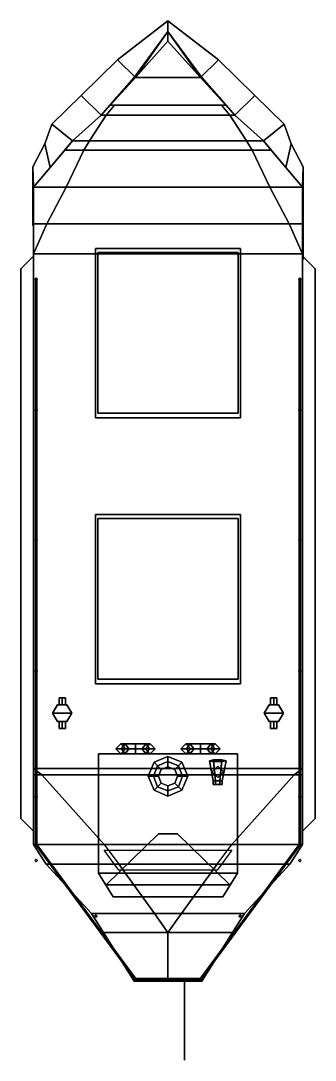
# Model space of a CAD drawing. Header units: millimetres. Extents: x -2.3 to 3, y -28.9 to 14.6.
# Drawn here: x -2.31 to 2.31, y -28.85 to -12.56 of the extents above; entities that cross this region are included whole.
import ezdxf

# ---------------------------------------------------------------- set-up
doc = ezdxf.new("R2010")
doc.units = ezdxf.units.MM
for name, color, linetype in [('armor', 6, 'Continuous'), ('flag', 1, 'Continuous'), ('ring-buoy', 1, 'Continuous')]:
    doc.layers.add(name, color=color, linetype=linetype)

msp = doc.modelspace()

# ---------------------------------------------------------------- linework, layer by layer
for points in [[(0, -12.73, 0.69), (0, -12.88, -0.21), (-0.51, -13.45, -0.36), (-0.53, -13.45, 0.69)], [(-0.53, -13.45, 0.69), (0.53, -13.45, 0.69), (0, -12.73, 0.69)], [(0.53, -13.45, 0.69), (0.51, -13.45, -0.36), (0, -12.88, -0.21), (0, -12.73, 0.69)], [(-0.53, -13.45, 0.69), (-0.51, -13.45, -0.36), (-0.91, -13.88, -0.49), (-0.91, -13.88, 0.69)], [(-0.51, -13.45, -0.36), (0.51, -13.45, -0.36), (0.91, -13.88, -0.49), (-0.91, -13.88, -0.49)], [(-0.91, -13.88, 0.69), (0.91, -13.88, 0.69), (0.53, -13.45, 0.69), (-0.53, -13.45, 0.69)], [(0.91, -13.88, 0.69), (0.91, -13.88, -0.49), (0.51, -13.45, -0.36), (0.53, -13.45, 0.69)], [(0.91, -13.88, 0.69), (-0.91, -13.88, 0.69), (-1.05, -14.04, 0.69), (1.05, -14.04, 0.69)], [(-0.91, -13.88, 0.69), (-0.91, -13.88, -0.49), (-1.05, -14.04, -0.46), (-1.05, -14.04, 0.69)], [(-0.97, -14.04, -0.53), (-1.05, -14.04, -0.46), (-0.91, -13.88, -0.49), (-0.84, -13.88, -0.49)], [(0.97, -14.04, -0.53), (-0.97, -14.04, -0.53), (-0.84, -13.88, -0.49), (0.84, -13.88, -0.49)], [(0.84, -13.88, -0.49), (0.91, -13.88, -0.49), (1.05, -14.04, -0.46), (0.97, -14.04, -0.53)], [(1.05, -14.04, 0.69), (1.05, -14.04, -0.46), (0.91, -13.88, -0.49), (0.91, -13.88, 0.69)], [(-1.05, -14.04, 0.69), (-1.05, -14.04, -0.46), (-1.5, -14.44, -0.42), (-1.5, -14.44, 0.69)], [(-1.23, -14.44, -0.68), (-1.5, -14.44, -0.42), (-1.05, -14.04, -0.46), (-0.97, -14.04, -0.53)], [(-1.5, -14.44, 0.69), (1.5, -14.44, 0.69), (1.05, -14.04, 0.69), (-1.05, -14.04, 0.69)], [(-0.97, -14.04, -0.53), (0.97, -14.04, -0.53), (1.23, -14.44, -0.68), (-1.23, -14.44, -0.68)], [(0.97, -14.04, -0.53), (1.05, -14.04, -0.46), (1.5, -14.44, -0.42), (1.23, -14.44, -0.68)], [(1.5, -14.44, 0.69), (1.5, -14.44, -0.42), (1.05, -14.04, -0.46), (1.05, -14.04, 0.69)], [(-1.5, -14.44, 0.69), (-1.5, -14.44, -0.42), (-1.62, -14.59, -0.41), (-1.62, -14.59, 0.69)], [(-1.32, -14.59, -0.73), (-1.62, -14.59, -0.41), (-1.5, -14.44, -0.42), (-1.23, -14.44, -0.68)], [(1.5, -14.44, 0.69), (-1.5, -14.44, 0.69), (-1.62, -14.59, 0.69), (1.62, -14.59, 0.69)], [(1.32, -14.59, -0.73), (-1.32, -14.59, -0.73), (-1.23, -14.44, -0.68), (1.23, -14.44, -0.68)], [(1.23, -14.44, -0.68), (1.5, -14.44, -0.42), (1.62, -14.59, -0.41), (1.32, -14.59, -0.73)], [(1.62, -14.59, 0.69), (1.62, -14.59, -0.41), (1.5, -14.44, -0.42), (1.5, -14.44, 0.69)], [(-1.62, -14.59, 0.69), (-1.62, -14.59, -0.41), (-2.11, -15.17, -0.37), (-2.11, -15.17, 0.69)], [(-1.6, -15.17, -0.89), (-2.11, -15.17, -0.37), (-1.62, -14.59, -0.41), (-1.32, -14.59, -0.73)], [(1.62, -14.59, 0.69), (-1.62, -14.59, 0.69), (-2.11, -15.17, 0.69), (2.11, -15.17, 0.69)], [(1.6, -15.17, -0.89), (-1.6, -15.17, -0.89), (-1.32, -14.59, -0.73), (1.32, -14.59, -0.73)], [(1.32, -14.59, -0.73), (1.62, -14.59, -0.41), (2.11, -15.17, -0.37), (1.6, -15.17, -0.89)], [(2.11, -15.17, 0.69), (2.11, -15.17, -0.37), (1.62, -14.59, -0.41), (1.62, -14.59, 0.69)], [(-2.11, -15.17, 0.69), (-2.11, -15.17, -0.37), (-2.11, -15.74, -0.78), (-2.11, -15.74, 0.69)], [(-1.9, -15.74, -1.08), (-2.11, -15.74, -0.78), (-2.11, -15.17, -0.37), (-1.6, -15.17, -0.89)], [(2.11, -15.17, 0.69), (-2.11, -15.17, 0.69), (-2.11, -15.74, 0.69), (2.11, -15.74, 0.69)], [(-1.6, -15.17, -0.89), (1.6, -15.17, -0.89), (1.9, -15.74, -1.08), (-1.9, -15.74, -1.08)], [(1.6, -15.17, -0.89), (2.11, -15.17, -0.37), (2.11, -15.74, -0.78), (1.9, -15.74, -1.08)], [(2.11, -15.74, 0.69), (2.11, -15.74, -0.78), (2.11, -15.17, -0.37), (2.11, -15.17, 0.69)], [(-2.11, -16.21, -1.08), (-2.11, -16.21, -1.08), (-2.11, -15.74, -0.78), (-1.9, -15.74, -1.08)], [(2.11, -16.21, -1.08), (-2.11, -16.21, -1.08), (-1.9, -15.74, -1.08), (1.9, -15.74, -1.08)], [(-2.11, -15.74, 0.69), (-2.11, -15.74, -0.78), (-2.11, -16.21, -1.08), (-2.11, -16.21, 0.69)], [(2.11, -15.74, 0.69), (-2.11, -15.74, 0.69), (-2.11, -16.21, 0.69), (2.11, -16.21, 0.69)], [(1.9, -15.74, -1.08), (2.11, -15.74, -0.78), (2.11, -16.21, -1.08)], [(2.11, -16.21, 0.69), (2.11, -16.21, -1.08), (2.11, -15.74, -0.78), (2.11, -15.74, 0.69)], [(-2.11, -25.26, 0.47), (-2.11, -16.25, 0.47), (-2.31, -16.45, 0.47), (-2.31, -25.06, 0.47)], [(-2.31, -25.06, 0.26), (-2.31, -16.45, 0.26), (-2.11, -16.25, 0.26), (-2.11, -25.26, 0.26)], [(-2.11, -16.25, 0.47), (-2.11, -16.25, 0.26), (-2.31, -16.45, 0.26), (-2.31, -16.45, 0.47)], [(-2.11, -16.21, 0.69), (-2.11, -16.21, -1.08), (-2.11, -24.28, -1.08), (-2.11, -24.28, 0.69)], [(-2.11, -16.21, -1.08), (2.11, -16.21, -1.08), (2.11, -24.28, -1.08), (-2.11, -24.28, -1.08)], [(-2.11, -25.47, 0.69), (2.11, -25.47, 0.69), (2.11, -16.21, 0.69), (-2.11, -16.21, 0.69)], [(1.14, -18.78, 1.34), (1.14, -16.13, 1.34), (-1.14, -16.13, 1.34), (-1.14, -18.78, 1.34)], [(-1.14, -16.13, 1.34), (-1.14, -16.13, 1.26), (-1.14, -18.78, 1.26), (-1.14, -18.78, 1.34)], [(-1.14, -18.78, 1.26), (-1.14, -16.13, 1.26), (1.14, -16.13, 1.26), (1.14, -18.78, 1.26)], [(1.14, -16.13, 1.34), (1.14, -16.13, 1.26), (-1.14, -16.13, 1.26), (-1.14, -16.13, 1.34)], [(-1.1, -16.19, 1.26), (-1.1, -16.19, 0.69), (-1.1, -18.71, 0.69), (-1.1, -18.71, 1.26)], [(1.1, -16.19, 1.26), (1.1, -16.19, 0.69), (-1.1, -16.19, 0.69), (-1.1, -16.19, 1.26)], [(1.1, -18.71, 0.69), (1.1, -16.19, 0.69), (1.1, -16.19, 1.26), (1.1, -18.71, 1.26)], [(1.14, -18.78, 1.26), (1.14, -16.13, 1.26), (1.14, -16.13, 1.34), (1.14, -18.78, 1.34)], [(2.11, -24.28, 0.69), (2.11, -24.28, -1.08), (2.11, -16.21, -1.08), (2.11, -16.21, 0.69)], [(2.31, -25.06, 0.47), (2.31, -16.45, 0.47), (2.11, -16.25, 0.47), (2.11, -25.26, 0.47)], [(2.11, -25.26, 0.26), (2.11, -16.25, 0.26), (2.31, -16.45, 0.26), (2.31, -25.06, 0.26)], [(2.11, -16.25, 0.26), (2.11, -16.25, 0.47), (2.31, -16.45, 0.47), (2.31, -16.45, 0.26)], [(-2.31, -16.45, 0.47), (-2.31, -16.45, 0.26), (-2.31, -25.06, 0.26), (-2.31, -25.06, 0.47)], [(2.31, -16.45, 0.26), (2.31, -16.45, 0.47), (2.31, -25.06, 0.47), (2.31, -25.06, 0.26)], [(-2.07, -16.59, 0.69), (-2.09, -16.61, 0.69), (-2.09, -16.61, 1.68), (-2.07, -16.59, 1.68)], [(-2.05, -16.61, 1.68), (-2.07, -16.59, 1.68), (-2.09, -16.61, 1.68), (-2.07, -16.63, 1.68)], [(-2.09, -16.61, 0.69), (-2.07, -16.63, 0.69), (-2.07, -16.63, 1.68), (-2.09, -16.61, 1.68)], [(-2.07, -25.47, 1.63), (-2.08, -25.47, 1.64), (-2.08, -16.61, 1.64), (-2.07, -16.61, 1.63)], [(-2.08, -25.47, 1.64), (-2.07, -25.47, 1.65), (-2.07, -16.61, 1.65), (-2.08, -16.61, 1.64)], [(-2.05, -16.61, 0.69), (-2.07, -16.59, 0.69), (-2.07, -16.59, 1.68), (-2.05, -16.61, 1.68)], [(-2.06, -25.47, 1.64), (-2.07, -25.47, 1.63), (-2.07, -16.61, 1.63), (-2.06, -16.61, 1.64)], [(-2.07, -25.47, 1.65), (-2.06, -25.47, 1.64), (-2.06, -16.61, 1.64), (-2.07, -16.61, 1.65)], [(-2.07, -16.63, 0.69), (-2.05, -16.61, 0.69), (-2.05, -16.61, 1.68), (-2.07, -16.63, 1.68)], [(2.07, -16.59, 0.69), (2.05, -16.61, 0.69), (2.05, -16.61, 1.68), (2.07, -16.59, 1.68)], [(2.09, -16.61, 1.68), (2.07, -16.59, 1.68), (2.05, -16.61, 1.68), (2.07, -16.63, 1.68)], [(2.05, -16.61, 0.69), (2.07, -16.63, 0.69), (2.07, -16.63, 1.68), (2.05, -16.61, 1.68)], [(2.06, -25.47, 1.64), (2.07, -25.47, 1.65), (2.07, -16.61, 1.65), (2.06, -16.61, 1.64)], [(2.07, -25.47, 1.63), (2.06, -25.47, 1.64), (2.06, -16.61, 1.64), (2.07, -16.61, 1.63)], [(2.09, -16.61, 0.69), (2.07, -16.59, 0.69), (2.07, -16.59, 1.68), (2.09, -16.61, 1.68)], [(2.07, -25.47, 1.65), (2.08, -25.47, 1.64), (2.08, -16.61, 1.64), (2.07, -16.61, 1.65)], [(2.08, -25.47, 1.64), (2.07, -25.47, 1.63), (2.07, -16.61, 1.63), (2.08, -16.61, 1.64)], [(2.07, -16.63, 0.69), (2.09, -16.61, 0.69), (2.09, -16.61, 1.68), (2.07, -16.63, 1.68)], [(-2.07, -18.65, 0.69), (-2.09, -18.67, 0.69), (-2.09, -18.67, 1.68), (-2.07, -18.65, 1.68)], [(-2.05, -18.67, 1.68), (-2.07, -18.65, 1.68), (-2.09, -18.67, 1.68), (-2.07, -18.69, 1.68)], [(-2.09, -18.67, 0.69), (-2.07, -18.69, 0.69), (-2.07, -18.69, 1.68), (-2.09, -18.67, 1.68)], [(-2.05, -18.67, 0.69), (-2.07, -18.65, 0.69), (-2.07, -18.65, 1.68), (-2.05, -18.67, 1.68)], [(-2.07, -18.69, 0.69), (-2.05, -18.67, 0.69), (-2.05, -18.67, 1.68), (-2.07, -18.69, 1.68)], [(-1.1, -18.71, 1.26), (-1.1, -18.71, 0.69), (1.1, -18.71, 0.69), (1.1, -18.71, 1.26)], [(2.07, -18.65, 0.69), (2.05, -18.67, 0.69), (2.05, -18.67, 1.68), (2.07, -18.65, 1.68)], [(2.09, -18.67, 1.68), (2.07, -18.65, 1.68), (2.05, -18.67, 1.68), (2.07, -18.69, 1.68)], [(2.05, -18.67, 0.69), (2.07, -18.69, 0.69), (2.07, -18.69, 1.68), (2.05, -18.67, 1.68)], [(2.09, -18.67, 0.69), (2.07, -18.65, 0.69), (2.07, -18.65, 1.68), (2.09, -18.67, 1.68)], [(2.07, -18.69, 0.69), (2.09, -18.67, 0.69), (2.09, -18.67, 1.68), (2.07, -18.69, 1.68)], [(-1.14, -18.78, 1.34), (-1.14, -18.78, 1.26), (1.14, -18.78, 1.26), (1.14, -18.78, 1.34)], [(-1.14, -20.3, 1.34), (-1.14, -20.3, 1.26), (-1.14, -22.95, 1.26), (-1.14, -22.95, 1.34)], [(-1.14, -22.95, 1.26), (-1.14, -20.3, 1.26), (1.14, -20.3, 1.26), (1.14, -22.95, 1.26)], [(1.14, -22.95, 1.34), (1.14, -20.3, 1.34), (-1.14, -20.3, 1.34), (-1.14, -22.95, 1.34)], [(1.14, -20.3, 1.34), (1.14, -20.3, 1.26), (-1.14, -20.3, 1.26), (-1.14, -20.3, 1.34)], [(1.1, -20.36, 1.26), (1.1, -20.36, 0.69), (-1.1, -20.36, 0.69), (-1.1, -20.36, 1.26)], [(-1.1, -20.36, 1.26), (-1.1, -20.36, 0.69), (-1.1, -22.88, 0.69), (-1.1, -22.88, 1.26)], [(1.1, -22.88, 0.69), (1.1, -20.36, 0.69), (1.1, -20.36, 1.26), (1.1, -22.88, 1.26)], [(1.14, -22.95, 1.26), (1.14, -20.3, 1.26), (1.14, -20.3, 1.34), (1.14, -22.95, 1.34)], [(-2.07, -20.68, 0.69), (-2.09, -20.7, 0.69), (-2.09, -20.7, 1.68), (-2.07, -20.68, 1.68)], [(-2.05, -20.7, 1.68), (-2.07, -20.68, 1.68), (-2.09, -20.7, 1.68), (-2.07, -20.72, 1.68)], [(-2.05, -20.7, 0.69), (-2.07, -20.68, 0.69), (-2.07, -20.68, 1.68), (-2.05, -20.7, 1.68)], [(2.07, -20.68, 0.69), (2.05, -20.7, 0.69), (2.05, -20.7, 1.68), (2.07, -20.68, 1.68)], [(2.09, -20.7, 1.68), (2.07, -20.68, 1.68), (2.05, -20.7, 1.68), (2.07, -20.72, 1.68)], [(2.09, -20.7, 0.69), (2.07, -20.68, 0.69), (2.07, -20.68, 1.68), (2.09, -20.7, 1.68)], [(-2.09, -20.7, 0.69), (-2.07, -20.72, 0.69), (-2.07, -20.72, 1.68), (-2.09, -20.7, 1.68)], [(-2.07, -20.72, 0.69), (-2.05, -20.7, 0.69), (-2.05, -20.7, 1.68), (-2.07, -20.72, 1.68)], [(2.05, -20.7, 0.69), (2.07, -20.72, 0.69), (2.07, -20.72, 1.68), (2.05, -20.7, 1.68)], [(2.07, -20.72, 0.69), (2.09, -20.7, 0.69), (2.09, -20.7, 1.68), (2.07, -20.72, 1.68)], [(-2.07, -22.72, 0.69), (-2.09, -22.74, 0.69), (-2.09, -22.74, 1.68), (-2.07, -22.72, 1.68)], [(-2.05, -22.74, 1.68), (-2.07, -22.72, 1.68), (-2.09, -22.74, 1.68), (-2.07, -22.76, 1.68)], [(-2.09, -22.74, 0.69), (-2.07, -22.76, 0.69), (-2.07, -22.76, 1.68), (-2.09, -22.74, 1.68)], [(-2.05, -22.74, 0.69), (-2.07, -22.72, 0.69), (-2.07, -22.72, 1.68), (-2.05, -22.74, 1.68)], [(-2.07, -22.76, 0.69), (-2.05, -22.74, 0.69), (-2.05, -22.74, 1.68), (-2.07, -22.76, 1.68)], [(2.07, -22.72, 0.69), (2.05, -22.74, 0.69), (2.05, -22.74, 1.68), (2.07, -22.72, 1.68)], [(2.09, -22.74, 1.68), (2.07, -22.72, 1.68), (2.05, -22.74, 1.68), (2.07, -22.76, 1.68)], [(2.05, -22.74, 0.69), (2.07, -22.76, 0.69), (2.07, -22.76, 1.68), (2.05, -22.74, 1.68)], [(2.09, -22.74, 0.69), (2.07, -22.72, 0.69), (2.07, -22.72, 1.68), (2.09, -22.74, 1.68)], [(2.07, -22.76, 0.69), (2.09, -22.74, 0.69), (2.09, -22.74, 1.68), (2.07, -22.76, 1.68)], [(-1.14, -22.95, 1.34), (-1.14, -22.95, 1.26), (1.14, -22.95, 1.26), (1.14, -22.95, 1.34)], [(-1.1, -22.88, 1.26), (-1.1, -22.88, 0.69), (1.1, -22.88, 0.69), (1.1, -22.88, 1.26)], [(-1.735, -23.28, 0.69), (-1.81, -23.41, 0.69), (-1.81, -23.41, 1.21), (-1.735, -23.28, 1.21)], [(-1.585, -23.28, 1.21), (-1.735, -23.28, 1.21), (-1.81, -23.41, 1.21), (-1.51, -23.41, 1.21)], [(-1.585, -23.28, 0.69), (-1.735, -23.28, 0.69), (-1.735, -23.28, 1.21), (-1.585, -23.28, 1.21)], [(-1.71, -23.28, 1.03), (-1.66, -23.28, 1.08), (-1.66, -23.17, 1.08), (-1.71, -23.17, 1.03)], [(-1.66, -23.28, 0.98), (-1.71, -23.28, 1.03), (-1.71, -23.17, 1.03), (-1.66, -23.17, 0.98)], [(-1.66, -23.17, 1.08), (-1.61, -23.17, 1.03), (-1.66, -23.17, 0.98), (-1.71, -23.17, 1.03)], [(-1.66, -23.28, 1.08), (-1.61, -23.28, 1.03), (-1.61, -23.17, 1.03), (-1.66, -23.17, 1.08)], [(-1.61, -23.28, 1.03), (-1.66, -23.28, 0.98), (-1.66, -23.17, 0.98), (-1.61, -23.17, 1.03)], [(-1.51, -23.41, 0.69), (-1.585, -23.28, 0.69), (-1.585, -23.28, 1.21), (-1.51, -23.41, 1.21)], [(1.585, -23.28, 0.69), (1.51, -23.41, 0.69), (1.51, -23.41, 1.21), (1.585, -23.28, 1.21)], [(1.735, -23.28, 1.21), (1.585, -23.28, 1.21), (1.51, -23.41, 1.21), (1.81, -23.41, 1.21)], [(1.735, -23.28, 0.69), (1.585, -23.28, 0.69), (1.585, -23.28, 1.21), (1.735, -23.28, 1.21)], [(1.66, -23.17, 1.08), (1.71, -23.17, 1.03), (1.66, -23.17, 0.98), (1.61, -23.17, 1.03)], [(1.66, -23.28, 0.98), (1.61, -23.28, 1.03), (1.61, -23.17, 1.03), (1.66, -23.17, 0.98)], [(1.61, -23.28, 1.03), (1.66, -23.28, 1.08), (1.66, -23.17, 1.08), (1.61, -23.17, 1.03)], [(1.71, -23.28, 1.03), (1.66, -23.28, 0.98), (1.66, -23.17, 0.98), (1.71, -23.17, 1.03)], [(1.66, -23.28, 1.08), (1.71, -23.28, 1.03), (1.71, -23.17, 1.03), (1.66, -23.17, 1.08)], [(1.81, -23.41, 0.69), (1.735, -23.28, 0.69), (1.735, -23.28, 1.21), (1.81, -23.41, 1.21)], [(-1.81, -23.41, 0.69), (-1.735, -23.54, 0.69), (-1.735, -23.54, 1.21), (-1.81, -23.41, 1.21)], [(-1.51, -23.41, 1.21), (-1.81, -23.41, 1.21), (-1.735, -23.54, 1.21), (-1.585, -23.54, 1.21)], [(-1.585, -23.54, 0.69), (-1.51, -23.41, 0.69), (-1.51, -23.41, 1.21), (-1.585, -23.54, 1.21)], [(1.51, -23.41, 0.69), (1.585, -23.54, 0.69), (1.585, -23.54, 1.21), (1.51, -23.41, 1.21)], [(1.81, -23.41, 1.21), (1.51, -23.41, 1.21), (1.585, -23.54, 1.21), (1.735, -23.54, 1.21)], [(1.735, -23.54, 0.69), (1.81, -23.41, 0.69), (1.81, -23.41, 1.21), (1.735, -23.54, 1.21)], [(-1.735, -23.54, 0.69), (-1.585, -23.54, 0.69), (-1.585, -23.54, 1.21), (-1.735, -23.54, 1.21)], [(-1.71, -23.54, 1.03), (-1.66, -23.54, 0.98), (-1.66, -23.65, 0.98), (-1.71, -23.65, 1.03)], [(-1.66, -23.54, 1.08), (-1.71, -23.54, 1.03), (-1.71, -23.65, 1.03), (-1.66, -23.65, 1.08)], [(-1.66, -23.54, 0.98), (-1.61, -23.54, 1.03), (-1.61, -23.65, 1.03), (-1.66, -23.65, 0.98)], [(-1.61, -23.54, 1.03), (-1.66, -23.54, 1.08), (-1.66, -23.65, 1.08), (-1.61, -23.65, 1.03)], [(1.585, -23.54, 0.69), (1.735, -23.54, 0.69), (1.735, -23.54, 1.21), (1.585, -23.54, 1.21)], [(1.66, -23.54, 1.08), (1.61, -23.54, 1.03), (1.61, -23.65, 1.03), (1.66, -23.65, 1.08)], [(1.61, -23.54, 1.03), (1.66, -23.54, 0.98), (1.66, -23.65, 0.98), (1.61, -23.65, 1.03)], [(1.71, -23.54, 1.03), (1.66, -23.54, 1.08), (1.66, -23.65, 1.08), (1.71, -23.65, 1.03)], [(1.66, -23.54, 0.98), (1.71, -23.54, 1.03), (1.71, -23.65, 1.03), (1.66, -23.65, 0.98)], [(-1.66, -23.65, 1.08), (-1.71, -23.65, 1.03), (-1.66, -23.65, 0.98), (-1.61, -23.65, 1.03)], [(1.66, -23.65, 1.08), (1.61, -23.65, 1.03), (1.66, -23.65, 0.98), (1.71, -23.65, 1.03)], [(1.09, -24.05, 1.22), (1.09, -24.05, 0.69), (-1.09, -24.05, 0.69), (-1.09, -24.05, 1.22)], [(-1.09, -24.05, 1.22), (-1.09, -24.05, 0.69), (-1.09, -25.92, 0.69), (-1.09, -25.92, 1.22)], [(1.09, -25.92, 1.22), (1.09, -24.05, 1.22), (-1.09, -24.05, 1.22), (-1.09, -25.92, 1.22)], [(1.09, -25.92, 0.69), (1.09, -24.05, 0.69), (1.09, -24.05, 1.22), (1.09, -25.92, 1.22)], [(0.715, -24.14, 1.573), (0.845, -24.14, 1.573), (0.91, -24.16, 1.46), (0.65, -24.16, 1.46)], [(0.71, -24.47, 1.46), (0.745, -24.47, 1.521), (0.715, -24.14, 1.573), (0.65, -24.16, 1.46)], [(0.65, -24.16, 1.46), (0.91, -24.16, 1.46), (0.845, -24.17, 1.347), (0.715, -24.17, 1.347)], [(0.745, -24.47, 1.399), (0.71, -24.47, 1.46), (0.65, -24.16, 1.46), (0.715, -24.17, 1.347)], [(0.78, -24.24, 1.22), (0.69, -24.33, 1.22), (0.69, -24.33, 1.45), (0.78, -24.24, 1.36)], [(0.745, -24.47, 1.521), (0.815, -24.47, 1.521), (0.845, -24.14, 1.573), (0.715, -24.14, 1.573)], [(0.815, -24.47, 1.399), (0.745, -24.47, 1.399), (0.715, -24.17, 1.347), (0.845, -24.17, 1.347)], [(0.87, -24.33, 1.22), (0.78, -24.24, 1.22), (0.78, -24.24, 1.36), (0.87, -24.33, 1.45)], [(0.815, -24.47, 1.521), (0.85, -24.47, 1.46), (0.91, -24.16, 1.46), (0.845, -24.14, 1.573)], [(0.85, -24.47, 1.46), (0.815, -24.47, 1.399), (0.845, -24.17, 1.347), (0.91, -24.16, 1.46)], [(-2.11, -24.28, 0.69), (-2.11, -24.28, -1.08), (-2.11, -24.38, -0.94), (-2.11, -24.38, 0.69)], [(-2.11, -24.28, -1.08), (2.11, -24.28, -1.08), (1.98, -24.38, -1.08), (-1.98, -24.38, -1.08)], [(-2.11, -24.28, -1.08), (-2.11, -24.28, -1.08), (-1.98, -24.38, -1.08), (-2.11, -24.38, -0.94)], [(-2.11, -24.38, 0.69), (-2.11, -24.38, -0.94), (-2.11, -25.47, 0.17), (-2.11, -25.47, 0.69)], [(-2.11, -24.38, -0.94), (-1.98, -24.38, -1.08), (-1, -25.47, -1.08), (-2.11, -25.47, 0.17)], [(-1.98, -24.38, -1.08), (1.98, -24.38, -1.08), (1, -25.47, -1.08), (-1, -25.47, -1.08)], [(0.69, -24.33, 1.22), (0.78, -24.42, 1.22), (0.78, -24.42, 1.39), (0.69, -24.33, 1.45)], [(0.78, -24.42, 1.22), (0.87, -24.33, 1.22), (0.87, -24.33, 1.45), (0.78, -24.42, 1.39)], [(2.11, -25.47, 0.17), (1, -25.47, -1.08), (1.98, -24.38, -1.08), (2.11, -24.38, -0.94)], [(2.11, -24.38, -0.94), (1.98, -24.38, -1.08), (2.11, -24.28, -1.08)], [(2.11, -24.38, 0.69), (2.11, -24.38, -0.94), (2.11, -24.28, -1.08), (2.11, -24.28, 0.69)], [(2.11, -25.47, 0.69), (2.11, -25.47, 0.17), (2.11, -24.38, -0.94), (2.11, -24.38, 0.69)], [(0.745, -24.53, 1.399), (0.71, -24.53, 1.46), (0.71, -24.47, 1.46), (0.745, -24.47, 1.399)], [(0.71, -24.53, 1.46), (0.745, -24.53, 1.521), (0.745, -24.47, 1.521), (0.71, -24.47, 1.46)], [(0.745, -24.53, 1.399), (0.815, -24.53, 1.399), (0.85, -24.53, 1.46), (0.71, -24.53, 1.46)], [(0.71, -24.53, 1.46), (0.85, -24.53, 1.46), (0.815, -24.53, 1.521), (0.745, -24.53, 1.521)], [(0.815, -24.53, 1.399), (0.745, -24.53, 1.399), (0.745, -24.47, 1.399), (0.815, -24.47, 1.399)], [(0.745, -24.53, 1.521), (0.815, -24.53, 1.521), (0.815, -24.47, 1.521), (0.745, -24.47, 1.521)], [(0.85, -24.53, 1.46), (0.815, -24.53, 1.399), (0.815, -24.47, 1.399), (0.85, -24.47, 1.46)], [(0.815, -24.53, 1.521), (0.85, -24.53, 1.46), (0.85, -24.47, 1.46), (0.815, -24.47, 1.521)], [(-2.07, -24.71, 0.69), (-2.09, -24.73, 0.69), (-2.09, -24.73, 1.65), (-2.07, -24.71, 1.65)], [(-2.05, -24.73, 1.65), (-2.07, -24.71, 1.65), (-2.09, -24.73, 1.65), (-2.07, -24.75, 1.65)], [(-2.09, -24.73, 0.69), (-2.07, -24.75, 0.69), (-2.07, -24.75, 1.65), (-2.09, -24.73, 1.65)], [(-2.05, -24.73, 0.69), (-2.07, -24.71, 0.69), (-2.07, -24.71, 1.65), (-2.05, -24.73, 1.65)], [(-2.07, -24.75, 0.69), (-2.05, -24.73, 0.69), (-2.05, -24.73, 1.65), (-2.07, -24.75, 1.65)], [(2.07, -24.71, 0.69), (2.05, -24.73, 0.69), (2.05, -24.73, 1.65), (2.07, -24.71, 1.65)], [(2.09, -24.73, 1.65), (2.07, -24.71, 1.65), (2.05, -24.73, 1.65), (2.07, -24.75, 1.65)], [(2.05, -24.73, 0.69), (2.07, -24.75, 0.69), (2.07, -24.75, 1.65), (2.05, -24.73, 1.65)], [(2.09, -24.73, 0.69), (2.07, -24.71, 0.69), (2.07, -24.71, 1.65), (2.09, -24.73, 1.65)], [(2.07, -24.75, 0.69), (2.09, -24.73, 0.69), (2.09, -24.73, 1.65), (2.07, -24.75, 1.65)], [(-2.31, -25.06, 0.47), (-2.31, -25.06, 0.26), (-2.11, -25.26, 0.26), (-2.11, -25.26, 0.47)], [(2.31, -25.06, 0.26), (2.31, -25.06, 0.47), (2.11, -25.26, 0.47), (2.11, -25.26, 0.26)], [(-0.15, -25.3, 2.21), (-0.15, -25.3, 1.22), (-0.97, -26.1, 1.22), (-0.97, -26.1, 2.21)], [(0.97, -26.1, 2.21), (0.15, -25.3, 2.21), (-0.15, -25.3, 2.21), (-0.97, -26.1, 2.21)], [(0.15, -25.3, 2.21), (0.15, -25.3, 1.22), (-0.15, -25.3, 1.22), (-0.15, -25.3, 2.21)], [(0.97, -26.1, 1.22), (0.15, -25.3, 1.22), (0.15, -25.3, 2.21), (0.97, -26.1, 2.21)], [(-2.11, -25.47, 0.69), (-2.11, -25.47, 0.17), (-1.91, -25.78, 0.69)], [(-2.11, -25.47, 0.17), (-1, -25.47, -1.08), (-0.77, -25.78, -1.08), (-1.91, -25.78, 0.69)], [(-1.91, -25.78, 0.69), (1.91, -25.78, 0.69), (2.11, -25.47, 0.69), (-2.11, -25.47, 0.69)], [(-0.52, -27.58, 1.64), (-0.51, -27.58, 1.65), (-2.07, -25.47, 1.65), (-2.08, -25.47, 1.64)], [(-0.51, -27.58, 1.63), (-0.52, -27.58, 1.64), (-2.08, -25.47, 1.64), (-2.07, -25.47, 1.63)], [(-0.51, -27.58, 1.65), (-0.5, -27.58, 1.64), (-2.06, -25.47, 1.64), (-2.07, -25.47, 1.65)], [(-0.5, -27.58, 1.64), (-0.51, -27.58, 1.63), (-2.07, -25.47, 1.63), (-2.06, -25.47, 1.64)], [(0.77, -25.87, -1.08), (-0.77, -25.87, -1.08), (-1, -25.56, -1.08), (1, -25.56, -1.08)], [(0.5, -27.58, 1.64), (0.51, -27.58, 1.65), (2.07, -25.47, 1.65), (2.06, -25.47, 1.64)], [(0.51, -27.58, 1.63), (0.5, -27.58, 1.64), (2.06, -25.47, 1.64), (2.07, -25.47, 1.63)], [(0.51, -27.58, 1.65), (0.52, -27.58, 1.64), (2.08, -25.47, 1.64), (2.07, -25.47, 1.65)], [(0.52, -27.58, 1.64), (0.51, -27.58, 1.63), (2.07, -25.47, 1.63), (2.08, -25.47, 1.64)], [(1.91, -25.78, 0.69), (0.77, -25.78, -1.08), (1, -25.47, -1.08), (2.11, -25.47, 0.17)], [(1.91, -25.78, 0.69), (1.91, -25.78, 0.69), (2.11, -25.47, 0.17), (2.11, -25.47, 0.69)], [(-2.07, -25.7, 0.69), (-2.09, -25.72, 0.69), (-2.09, -25.72, 1.65), (-2.07, -25.7, 1.65)], [(-2.05, -25.72, 1.65), (-2.07, -25.7, 1.65), (-2.09, -25.72, 1.65), (-2.07, -25.74, 1.65)], [(-2.09, -25.72, 0.69), (-2.07, -25.74, 0.69), (-2.07, -25.74, 1.65), (-2.09, -25.72, 1.65)], [(-2.05, -25.72, 0.69), (-2.07, -25.7, 0.69), (-2.07, -25.7, 1.65), (-2.05, -25.72, 1.65)], [(-2.07, -25.74, 0.69), (-2.05, -25.72, 0.69), (-2.05, -25.72, 1.65), (-2.07, -25.74, 1.65)], [(2.07, -25.7, 0.69), (2.05, -25.72, 0.69), (2.05, -25.72, 1.65), (2.07, -25.7, 1.65)], [(2.09, -25.72, 1.65), (2.07, -25.7, 1.65), (2.05, -25.72, 1.65), (2.07, -25.74, 1.65)], [(2.05, -25.72, 0.69), (2.07, -25.74, 0.69), (2.07, -25.74, 1.65), (2.05, -25.72, 1.65)], [(2.09, -25.72, 0.69), (2.07, -25.7, 0.69), (2.07, -25.7, 1.65), (2.09, -25.72, 1.65)], [(2.07, -25.74, 0.69), (2.09, -25.72, 0.69), (2.09, -25.72, 1.65), (2.07, -25.74, 1.65)], [(-1.91, -25.78, 0.69), (-0.77, -25.78, -1.08), (-0.21, -26.55, -1.08), (-1.2, -26.55, 0.69)], [(-1.2, -26.55, 0.69), (1.2, -26.55, 0.69), (1.91, -25.78, 0.69), (-1.91, -25.78, 0.69)], [(0.21, -26.55, -1.08), (-0.21, -26.55, -1.08), (-0.77, -25.78, -1.08), (0.77, -25.78, -1.08)], [(1.2, -26.55, 0.69), (0.21, -26.55, -1.08), (0.77, -25.78, -1.08), (1.91, -25.78, 0.69)], [(-1.09, -25.92, 1.22), (-1.09, -25.92, 0.69), (-0.86, -26.29, 0.69), (-0.86, -26.29, 1.22)], [(0.86, -26.29, 1.22), (1.09, -25.92, 1.22), (-1.09, -25.92, 1.22), (-0.86, -26.29, 1.22)], [(0.86, -26.29, 0.69), (1.09, -25.92, 0.69), (1.09, -25.92, 1.22), (0.86, -26.29, 1.22)], [(-0.97, -26.1, 2.21), (-0.97, -26.1, 1.22), (0.97, -26.1, 1.22), (0.97, -26.1, 2.21)], [(-0.86, -26.29, 1.22), (-0.86, -26.29, 0.69), (0.86, -26.29, 0.69), (0.86, -26.29, 1.22)], [(-1.2, -26.55, 0.69), (-0.21, -26.55, -1.08), (0, -26.85, -1.08), (-1.01, -26.85, 0.69)], [(-1.01, -26.85, 0.69), (1.01, -26.85, 0.69), (1.2, -26.55, 0.69), (-1.2, -26.55, 0.69)], [(0, -26.85, -1.08), (0, -26.85, -1.08), (-0.21, -26.55, -1.08), (0.21, -26.55, -1.08)], [(1.01, -26.85, 0.69), (0, -26.85, -1.08), (0.21, -26.55, -1.08), (1.2, -26.55, 0.69)], [(-1.13, -26.57, 0.69), (-1.15, -26.59, 0.69), (-1.15, -26.59, 1.65), (-1.13, -26.57, 1.65)], [(-1.11, -26.59, 1.65), (-1.13, -26.57, 1.65), (-1.15, -26.59, 1.65), (-1.13, -26.61, 1.65)], [(-1.15, -26.59, 0.69), (-1.13, -26.61, 0.69), (-1.13, -26.61, 1.65), (-1.15, -26.59, 1.65)], [(-1.11, -26.59, 0.69), (-1.13, -26.57, 0.69), (-1.13, -26.57, 1.65), (-1.11, -26.59, 1.65)], [(-1.13, -26.61, 0.69), (-1.11, -26.59, 0.69), (-1.11, -26.59, 1.65), (-1.13, -26.61, 1.65)], [(1.13, -26.57, 0.69), (1.11, -26.59, 0.69), (1.11, -26.59, 1.65), (1.13, -26.57, 1.65)], [(1.15, -26.59, 1.65), (1.13, -26.57, 1.65), (1.11, -26.59, 1.65), (1.13, -26.61, 1.65)], [(1.11, -26.59, 0.69), (1.13, -26.61, 0.69), (1.13, -26.61, 1.65), (1.11, -26.59, 1.65)], [(1.15, -26.59, 0.69), (1.13, -26.57, 0.69), (1.13, -26.57, 1.65), (1.15, -26.59, 1.65)], [(1.13, -26.61, 0.69), (1.15, -26.59, 0.69), (1.15, -26.59, 1.65), (1.13, -26.61, 1.65)], [(-1.01, -26.85, 0.69), (0, -26.85, -1.08), (0, -27.61, -0.25), (-0.53, -27.61, 0.69)], [(-0.53, -27.61, 0.69), (0.53, -27.61, 0.69), (1.01, -26.85, 0.69), (-1.01, -26.85, 0.69)], [(0.53, -27.61, 0.69), (0, -27.61, -0.25), (0, -26.85, -1.08), (1.01, -26.85, 0.69)], [(-0.51, -27.56, 0.69), (-0.53, -27.58, 0.69), (-0.53, -27.58, 1.65), (-0.51, -27.56, 1.65)], [(-0.49, -27.58, 1.65), (-0.51, -27.56, 1.65), (-0.53, -27.58, 1.65), (-0.51, -27.6, 1.65)], [(-0.53, -27.58, 0.69), (-0.51, -27.6, 0.69), (-0.51, -27.6, 1.65), (-0.53, -27.58, 1.65)], [(0, -27.61, -0.25), (0, -27.61, -0.25), (0.53, -27.61, 0.69), (-0.53, -27.61, 0.69)], [(-0.49, -27.58, 0.69), (-0.51, -27.56, 0.69), (-0.51, -27.56, 1.65), (-0.49, -27.58, 1.65)], [(-0.51, -27.6, 0.69), (-0.49, -27.58, 0.69), (-0.49, -27.58, 1.65), (-0.51, -27.6, 1.65)], [(0.49, -27.58, 1.65), (0.5, -27.57, 1.64), (-0.5, -27.57, 1.64), (-0.49, -27.58, 1.65)], [(0.5, -27.57, 1.64), (0.49, -27.58, 1.63), (-0.49, -27.58, 1.63), (-0.5, -27.57, 1.64)], [(0.5, -27.59, 1.64), (0.49, -27.58, 1.65), (-0.49, -27.58, 1.65), (-0.5, -27.59, 1.64)], [(0.49, -27.58, 1.63), (0.5, -27.59, 1.64), (-0.5, -27.59, 1.64), (-0.49, -27.58, 1.63)], [(0.26, -27.57, 0.69), (0.24, -27.59, 0.69), (0.24, -27.59, 2.21), (0.26, -27.57, 2.21)], [(0.28, -27.59, 2.21), (0.26, -27.57, 2.21), (0.24, -27.59, 2.21), (0.26, -27.61, 2.21)], [(0.24, -27.59, 0.69), (0.26, -27.61, 0.69), (0.26, -27.61, 2.21), (0.24, -27.59, 2.21)], [(0.28, -27.59, 0.69), (0.26, -27.57, 0.69), (0.26, -27.57, 2.21), (0.28, -27.59, 2.21)], [(0.26, -27.61, 0.69), (0.28, -27.59, 0.69), (0.28, -27.59, 2.21), (0.26, -27.61, 2.21)], [(0.51, -27.56, 0.69), (0.49, -27.58, 0.69), (0.49, -27.58, 1.65), (0.51, -27.56, 1.65)], [(0.53, -27.58, 1.65), (0.51, -27.56, 1.65), (0.49, -27.58, 1.65), (0.51, -27.6, 1.65)], [(0.49, -27.58, 0.69), (0.51, -27.6, 0.69), (0.51, -27.6, 1.65), (0.49, -27.58, 1.65)], [(0.53, -27.58, 0.69), (0.51, -27.56, 0.69), (0.51, -27.56, 1.65), (0.53, -27.58, 1.65)], [(0.51, -27.6, 0.69), (0.53, -27.58, 0.69), (0.53, -27.58, 1.65), (0.51, -27.6, 1.65)]]:
    msp.add_3dface(points)
at = {"layer": 'armor'}
for points in [[(0, -12.56, 1.63), (-0.79, -13.17, 1.57), (-0.51, -13.45, -0.22), (0, -12.73, 0.69)], [(0, -12.73, 0.69), (-0.51, -13.45, -0.22), (-0.79, -13.17, 1.57), (0, -12.56, 1.63)], [(0, -12.56, 1.63), (0.79, -13.17, 1.57), (0.51, -13.45, -0.22), (0, -12.73, 0.69)], [(0, -12.73, 0.69), (0.51, -13.45, -0.22), (0.79, -13.17, 1.57), (0, -12.56, 1.63)], [(-0.79, -13.17, 1.57), (-1.36, -13.73, 1.51), (-1.05, -14.04, -0.24), (-0.51, -13.45, -0.22)], [(-0.51, -13.45, -0.22), (-1.05, -14.04, -0.24), (-1.36, -13.73, 1.51), (-0.79, -13.17, 1.57)], [(0.51, -13.45, -0.22), (1.05, -14.04, -0.24), (1.36, -13.73, 1.51), (0.79, -13.17, 1.57)], [(0.79, -13.17, 1.57), (1.36, -13.73, 1.51), (1.05, -14.04, -0.24), (0.51, -13.45, -0.22)], [(-1.05, -14.04, -0.24), (-1.5, -14.44, -0.23), (-1.82, -14.18, 1.45), (-1.36, -13.73, 1.51)], [(-1.36, -13.73, 1.51), (-1.82, -14.18, 1.45), (-1.5, -14.44, -0.23), (-1.05, -14.04, -0.24)], [(1.36, -13.73, 1.51), (1.82, -14.18, 1.45), (1.5, -14.44, -0.23), (1.05, -14.04, -0.24)], [(1.05, -14.04, -0.24), (1.5, -14.44, -0.23), (1.82, -14.18, 1.45), (1.36, -13.73, 1.51)], [(-1.82, -14.18, 1.45), (-1.93, -14.49, 1.44), (-1.85, -14.86, -0.16), (-1.5, -14.44, -0.23)], [(-1.5, -14.44, -0.23), (-1.85, -14.86, -0.16), (-1.93, -14.49, 1.44), (-1.82, -14.18, 1.45)], [(1.82, -14.18, 1.45), (1.93, -14.49, 1.44), (1.85, -14.86, -0.16), (1.5, -14.44, -0.23)], [(1.5, -14.44, -0.23), (1.85, -14.86, -0.16), (1.93, -14.49, 1.44), (1.82, -14.18, 1.45)], [(-1.85, -14.86, -0.16), (-2.11, -15.17, -0.27), (-2.12, -14.85, 1.39), (-1.93, -14.49, 1.44)], [(-1.93, -14.49, 1.44), (-2.12, -14.85, 1.39), (-2.11, -15.17, -0.27), (-1.85, -14.86, -0.16)], [(1.93, -14.49, 1.44), (2.12, -14.85, 1.39), (2.11, -15.17, -0.27), (1.85, -14.86, -0.16)], [(1.85, -14.86, -0.16), (2.11, -15.17, -0.27), (2.12, -14.85, 1.39), (1.93, -14.49, 1.44)], [(-2.11, -15.17, -0.27), (-2.11, -15.77, -0.27), (-2.12, -15.77, 1.01), (-2.12, -14.85, 1.39)], [(-2.12, -14.85, 1.39), (-2.12, -15.77, 1.01), (-2.11, -15.77, -0.27), (-2.11, -15.17, -0.27)], [(2.12, -14.85, 1.39), (2.12, -15.77, 1.01), (2.11, -15.77, -0.27), (2.11, -15.17, -0.27)], [(2.11, -15.17, -0.27), (2.11, -15.77, -0.27), (2.12, -15.77, 1.01), (2.12, -14.85, 1.39)], [(2.12, -15.77, 1.01), (2.12, -16.3, 0.8), (2.11, -16.3, -0.27), (2.11, -15.77, -0.27)], [(2.11, -15.77, -0.27), (2.11, -16.3, -0.27), (2.12, -16.3, 0.8), (2.12, -15.77, 1.01)]]:
    msp.add_3dface(points, dxfattribs=at)
at = {"layer": 'flag'}
for points in [[(0.26, -27.92, 2.19), (0.26, -27.61, 2.19), (0.26, -27.61, 1.42), (0.26, -27.92, 1.42)], [(0.26, -27.92, 1.42), (0.26, -27.61, 1.42), (0.26, -27.61, 2.19), (0.26, -27.92, 2.19)], [(0.26, -28.23, 2.19), (0.26, -27.92, 2.19), (0.26, -27.92, 1.42), (0.26, -28.23, 1.42)], [(0.26, -28.23, 1.42), (0.26, -27.92, 1.42), (0.26, -27.92, 2.19), (0.26, -28.23, 2.19)], [(0.26, -28.54, 1.42), (0.26, -28.23, 1.42), (0.26, -28.23, 2.19), (0.26, -28.54, 2.19)], [(0.26, -28.54, 2.19), (0.26, -28.23, 2.19), (0.26, -28.23, 1.42), (0.26, -28.54, 1.42)], [(0.26, -28.85, 2.19), (0.26, -28.54, 2.19), (0.26, -28.54, 1.42), (0.26, -28.85, 1.42)], [(0.26, -28.85, 1.42), (0.26, -28.54, 1.42), (0.26, -28.54, 2.19), (0.26, -28.85, 2.19)]]:
    msp.add_3dface(points, dxfattribs=at)
at = {"layer": 'ring-buoy'}
for points in [[(-0.729, -23.97, 1.219), (-0.673, -23.89, 1.163), (-0.74, -23.89, 1), (-0.82, -23.97, 1)], [(-0.82, -23.97, 1), (-0.74, -23.89, 1), (-0.673, -23.89, 0.837), (-0.729, -23.97, 0.781)], [(-0.673, -23.89, 1.163), (-0.616, -23.97, 1.106), (-0.66, -23.97, 1), (-0.74, -23.89, 1)], [(-0.74, -23.89, 1), (-0.66, -23.97, 1), (-0.616, -23.97, 0.894), (-0.673, -23.89, 0.837)], [(-0.729, -23.97, 0.781), (-0.673, -23.89, 0.837), (-0.51, -23.89, 0.77), (-0.51, -23.97, 0.69)], [(-0.51, -23.97, 1.31), (-0.51, -23.89, 1.23), (-0.673, -23.89, 1.163), (-0.729, -23.97, 1.219)], [(-0.673, -23.89, 0.837), (-0.616, -23.97, 0.894), (-0.51, -23.97, 0.85), (-0.51, -23.89, 0.77)], [(-0.51, -23.89, 1.23), (-0.51, -23.97, 1.15), (-0.616, -23.97, 1.106), (-0.673, -23.89, 1.163)], [(-0.51, -23.89, 0.77), (-0.51, -23.97, 0.85), (-0.404, -23.97, 0.894), (-0.347, -23.89, 0.837)], [(-0.51, -23.97, 0.69), (-0.51, -23.89, 0.77), (-0.347, -23.89, 0.837), (-0.291, -23.97, 0.781)], [(-0.291, -23.97, 1.219), (-0.347, -23.89, 1.163), (-0.51, -23.89, 1.23), (-0.51, -23.97, 1.31)], [(-0.347, -23.89, 1.163), (-0.404, -23.97, 1.106), (-0.51, -23.97, 1.15), (-0.51, -23.89, 1.23)], [(-0.28, -23.89, 1), (-0.36, -23.97, 1), (-0.404, -23.97, 1.106), (-0.347, -23.89, 1.163)], [(-0.347, -23.89, 0.837), (-0.404, -23.97, 0.894), (-0.36, -23.97, 1), (-0.28, -23.89, 1)], [(-0.2, -23.97, 1), (-0.28, -23.89, 1), (-0.347, -23.89, 1.163), (-0.291, -23.97, 1.219)], [(-0.291, -23.97, 0.781), (-0.347, -23.89, 0.837), (-0.28, -23.89, 1), (-0.2, -23.97, 1)], [(0.291, -23.97, 1.219), (0.347, -23.89, 1.163), (0.28, -23.89, 1), (0.2, -23.97, 1)], [(0.2, -23.97, 1), (0.28, -23.89, 1), (0.347, -23.89, 0.837), (0.291, -23.97, 0.781)], [(0.347, -23.89, 1.163), (0.404, -23.97, 1.106), (0.36, -23.97, 1), (0.28, -23.89, 1)], [(0.28, -23.89, 1), (0.36, -23.97, 1), (0.404, -23.97, 0.894), (0.347, -23.89, 0.837)], [(0.291, -23.97, 0.781), (0.347, -23.89, 0.837), (0.51, -23.89, 0.77), (0.51, -23.97, 0.69)], [(0.51, -23.97, 1.31), (0.51, -23.89, 1.23), (0.347, -23.89, 1.163), (0.291, -23.97, 1.219)], [(0.347, -23.89, 0.837), (0.404, -23.97, 0.894), (0.51, -23.97, 0.85), (0.51, -23.89, 0.77)], [(0.51, -23.89, 1.23), (0.51, -23.97, 1.15), (0.404, -23.97, 1.106), (0.347, -23.89, 1.163)], [(0.51, -23.89, 0.77), (0.51, -23.97, 0.85), (0.616, -23.97, 0.894), (0.673, -23.89, 0.837)], [(0.51, -23.97, 0.69), (0.51, -23.89, 0.77), (0.673, -23.89, 0.837), (0.729, -23.97, 0.781)], [(0.729, -23.97, 1.219), (0.673, -23.89, 1.163), (0.51, -23.89, 1.23), (0.51, -23.97, 1.31)], [(0.673, -23.89, 1.163), (0.616, -23.97, 1.106), (0.51, -23.97, 1.15), (0.51, -23.89, 1.23)], [(0.74, -23.89, 1), (0.66, -23.97, 1), (0.616, -23.97, 1.106), (0.673, -23.89, 1.163)], [(0.673, -23.89, 0.837), (0.616, -23.97, 0.894), (0.66, -23.97, 1), (0.74, -23.89, 1)], [(0.82, -23.97, 1), (0.74, -23.89, 1), (0.673, -23.89, 1.163), (0.729, -23.97, 1.219)], [(0.729, -23.97, 0.781), (0.673, -23.89, 0.837), (0.74, -23.89, 1), (0.82, -23.97, 1)], [(-0.673, -24.05, 1.163), (-0.729, -23.97, 1.219), (-0.82, -23.97, 1), (-0.74, -24.05, 1)], [(-0.74, -24.05, 1), (-0.82, -23.97, 1), (-0.729, -23.97, 0.781), (-0.673, -24.05, 0.837)], [(-0.616, -23.97, 1.106), (-0.673, -24.05, 1.163), (-0.74, -24.05, 1), (-0.66, -23.97, 1)], [(-0.66, -23.97, 1), (-0.74, -24.05, 1), (-0.673, -24.05, 0.837), (-0.616, -23.97, 0.894)], [(-0.673, -24.05, 0.837), (-0.729, -23.97, 0.781), (-0.51, -23.97, 0.69), (-0.51, -24.05, 0.77)], [(-0.51, -24.05, 1.23), (-0.51, -23.97, 1.31), (-0.729, -23.97, 1.219), (-0.673, -24.05, 1.163)], [(-0.616, -23.97, 0.894), (-0.673, -24.05, 0.837), (-0.51, -24.05, 0.77), (-0.51, -23.97, 0.85)], [(-0.51, -23.97, 1.15), (-0.51, -24.05, 1.23), (-0.673, -24.05, 1.163), (-0.616, -23.97, 1.106)], [(-0.51, -23.97, 0.85), (-0.51, -24.05, 0.77), (-0.347, -24.05, 0.837), (-0.404, -23.97, 0.894)], [(-0.51, -24.05, 0.77), (-0.51, -23.97, 0.69), (-0.291, -23.97, 0.781), (-0.347, -24.05, 0.837)], [(-0.347, -24.05, 1.163), (-0.291, -23.97, 1.219), (-0.51, -23.97, 1.31), (-0.51, -24.05, 1.23)], [(-0.404, -23.97, 1.106), (-0.347, -24.05, 1.163), (-0.51, -24.05, 1.23), (-0.51, -23.97, 1.15)], [(-0.36, -23.97, 1), (-0.28, -24.05, 1), (-0.347, -24.05, 1.163), (-0.404, -23.97, 1.106)], [(-0.404, -23.97, 0.894), (-0.347, -24.05, 0.837), (-0.28, -24.05, 1), (-0.36, -23.97, 1)], [(-0.28, -24.05, 1), (-0.2, -23.97, 1), (-0.291, -23.97, 1.219), (-0.347, -24.05, 1.163)], [(-0.347, -24.05, 0.837), (-0.291, -23.97, 0.781), (-0.2, -23.97, 1), (-0.28, -24.05, 1)], [(-0.163, -24.237, 1.22), (-0.219, -24.181, 1.3), (0, -24.09, 1.3), (0, -24.17, 1.22)], [(-0.219, -24.181, 1.3), (-0.163, -24.237, 1.38), (0, -24.17, 1.38), (0, -24.09, 1.3)], [(0, -24.17, 1.22), (0, -24.09, 1.3), (0.219, -24.181, 1.3), (0.163, -24.237, 1.22)], [(0, -24.09, 1.3), (0, -24.17, 1.38), (0.163, -24.237, 1.38), (0.219, -24.181, 1.3)], [(0.347, -24.05, 1.163), (0.291, -23.97, 1.219), (0.2, -23.97, 1), (0.28, -24.05, 1)], [(0.28, -24.05, 1), (0.2, -23.97, 1), (0.291, -23.97, 0.781), (0.347, -24.05, 0.837)], [(0.404, -23.97, 1.106), (0.347, -24.05, 1.163), (0.28, -24.05, 1), (0.36, -23.97, 1)], [(0.36, -23.97, 1), (0.28, -24.05, 1), (0.347, -24.05, 0.837), (0.404, -23.97, 0.894)], [(0.347, -24.05, 0.837), (0.291, -23.97, 0.781), (0.51, -23.97, 0.69), (0.51, -24.05, 0.77)], [(0.51, -24.05, 1.23), (0.51, -23.97, 1.31), (0.291, -23.97, 1.219), (0.347, -24.05, 1.163)], [(0.404, -23.97, 0.894), (0.347, -24.05, 0.837), (0.51, -24.05, 0.77), (0.51, -23.97, 0.85)], [(0.51, -23.97, 1.15), (0.51, -24.05, 1.23), (0.347, -24.05, 1.163), (0.404, -23.97, 1.106)], [(0.51, -23.97, 0.85), (0.51, -24.05, 0.77), (0.673, -24.05, 0.837), (0.616, -23.97, 0.894)], [(0.51, -24.05, 0.77), (0.51, -23.97, 0.69), (0.729, -23.97, 0.781), (0.673, -24.05, 0.837)], [(0.673, -24.05, 1.163), (0.729, -23.97, 1.219), (0.51, -23.97, 1.31), (0.51, -24.05, 1.23)], [(0.616, -23.97, 1.106), (0.673, -24.05, 1.163), (0.51, -24.05, 1.23), (0.51, -23.97, 1.15)], [(0.66, -23.97, 1), (0.74, -24.05, 1), (0.673, -24.05, 1.163), (0.616, -23.97, 1.106)], [(0.616, -23.97, 0.894), (0.673, -24.05, 0.837), (0.74, -24.05, 1), (0.66, -23.97, 1)], [(0.74, -24.05, 1), (0.82, -23.97, 1), (0.729, -23.97, 1.219), (0.673, -24.05, 1.163)], [(0.673, -24.05, 0.837), (0.729, -23.97, 0.781), (0.82, -23.97, 1), (0.74, -24.05, 1)], [(-0.23, -24.4, 1.22), (-0.31, -24.4, 1.3), (-0.219, -24.181, 1.3), (-0.163, -24.237, 1.22)], [(-0.31, -24.4, 1.3), (-0.23, -24.4, 1.38), (-0.163, -24.237, 1.38), (-0.219, -24.181, 1.3)], [(-0.15, -24.4, 1.3), (-0.23, -24.4, 1.22), (-0.163, -24.237, 1.22), (-0.106, -24.294, 1.3)], [(-0.23, -24.4, 1.38), (-0.15, -24.4, 1.3), (-0.106, -24.294, 1.3), (-0.163, -24.237, 1.38)], [(-0.106, -24.294, 1.3), (-0.163, -24.237, 1.22), (0, -24.17, 1.22), (0, -24.25, 1.3)], [(-0.163, -24.237, 1.38), (-0.106, -24.294, 1.3), (0, -24.25, 1.3), (0, -24.17, 1.38)], [(0, -24.25, 1.3), (0, -24.17, 1.22), (0.163, -24.237, 1.22), (0.106, -24.294, 1.3)], [(0, -24.17, 1.38), (0, -24.25, 1.3), (0.106, -24.294, 1.3), (0.163, -24.237, 1.38)], [(0.106, -24.294, 1.3), (0.163, -24.237, 1.22), (0.23, -24.4, 1.22), (0.15, -24.4, 1.3)], [(0.163, -24.237, 1.38), (0.106, -24.294, 1.3), (0.15, -24.4, 1.3), (0.23, -24.4, 1.38)], [(0.163, -24.237, 1.22), (0.219, -24.181, 1.3), (0.31, -24.4, 1.3), (0.23, -24.4, 1.22)], [(0.219, -24.181, 1.3), (0.163, -24.237, 1.38), (0.23, -24.4, 1.38), (0.31, -24.4, 1.3)], [(-0.163, -24.563, 1.22), (-0.219, -24.619, 1.3), (-0.31, -24.4, 1.3), (-0.23, -24.4, 1.22)], [(-0.219, -24.619, 1.3), (-0.163, -24.563, 1.38), (-0.23, -24.4, 1.38), (-0.31, -24.4, 1.3)], [(-0.106, -24.506, 1.3), (-0.163, -24.563, 1.22), (-0.23, -24.4, 1.22), (-0.15, -24.4, 1.3)], [(-0.163, -24.563, 1.38), (-0.106, -24.506, 1.3), (-0.15, -24.4, 1.3), (-0.23, -24.4, 1.38)], [(0.15, -24.4, 1.3), (0.23, -24.4, 1.22), (0.163, -24.563, 1.22), (0.106, -24.506, 1.3)], [(0.23, -24.4, 1.38), (0.15, -24.4, 1.3), (0.106, -24.506, 1.3), (0.163, -24.563, 1.38)], [(0.23, -24.4, 1.22), (0.31, -24.4, 1.3), (0.219, -24.619, 1.3), (0.163, -24.563, 1.22)], [(0.31, -24.4, 1.3), (0.23, -24.4, 1.38), (0.163, -24.563, 1.38), (0.219, -24.619, 1.3)], [(0, -24.63, 1.22), (0, -24.71, 1.3), (-0.219, -24.619, 1.3), (-0.163, -24.563, 1.22)], [(0, -24.71, 1.3), (0, -24.63, 1.38), (-0.163, -24.563, 1.38), (-0.219, -24.619, 1.3)], [(0, -24.55, 1.3), (0, -24.63, 1.22), (-0.163, -24.563, 1.22), (-0.106, -24.506, 1.3)], [(0, -24.63, 1.38), (0, -24.55, 1.3), (-0.106, -24.506, 1.3), (-0.163, -24.563, 1.38)], [(0.106, -24.506, 1.3), (0.163, -24.563, 1.22), (0, -24.63, 1.22), (0, -24.55, 1.3)], [(0.163, -24.563, 1.38), (0.106, -24.506, 1.3), (0, -24.55, 1.3), (0, -24.63, 1.38)], [(0.163, -24.563, 1.22), (0.219, -24.619, 1.3), (0, -24.71, 1.3), (0, -24.63, 1.22)], [(0.219, -24.619, 1.3), (0.163, -24.563, 1.38), (0, -24.63, 1.38), (0, -24.71, 1.3)]]:
    msp.add_3dface(points, dxfattribs=at)

doc.saveas('drawing.dxf')
